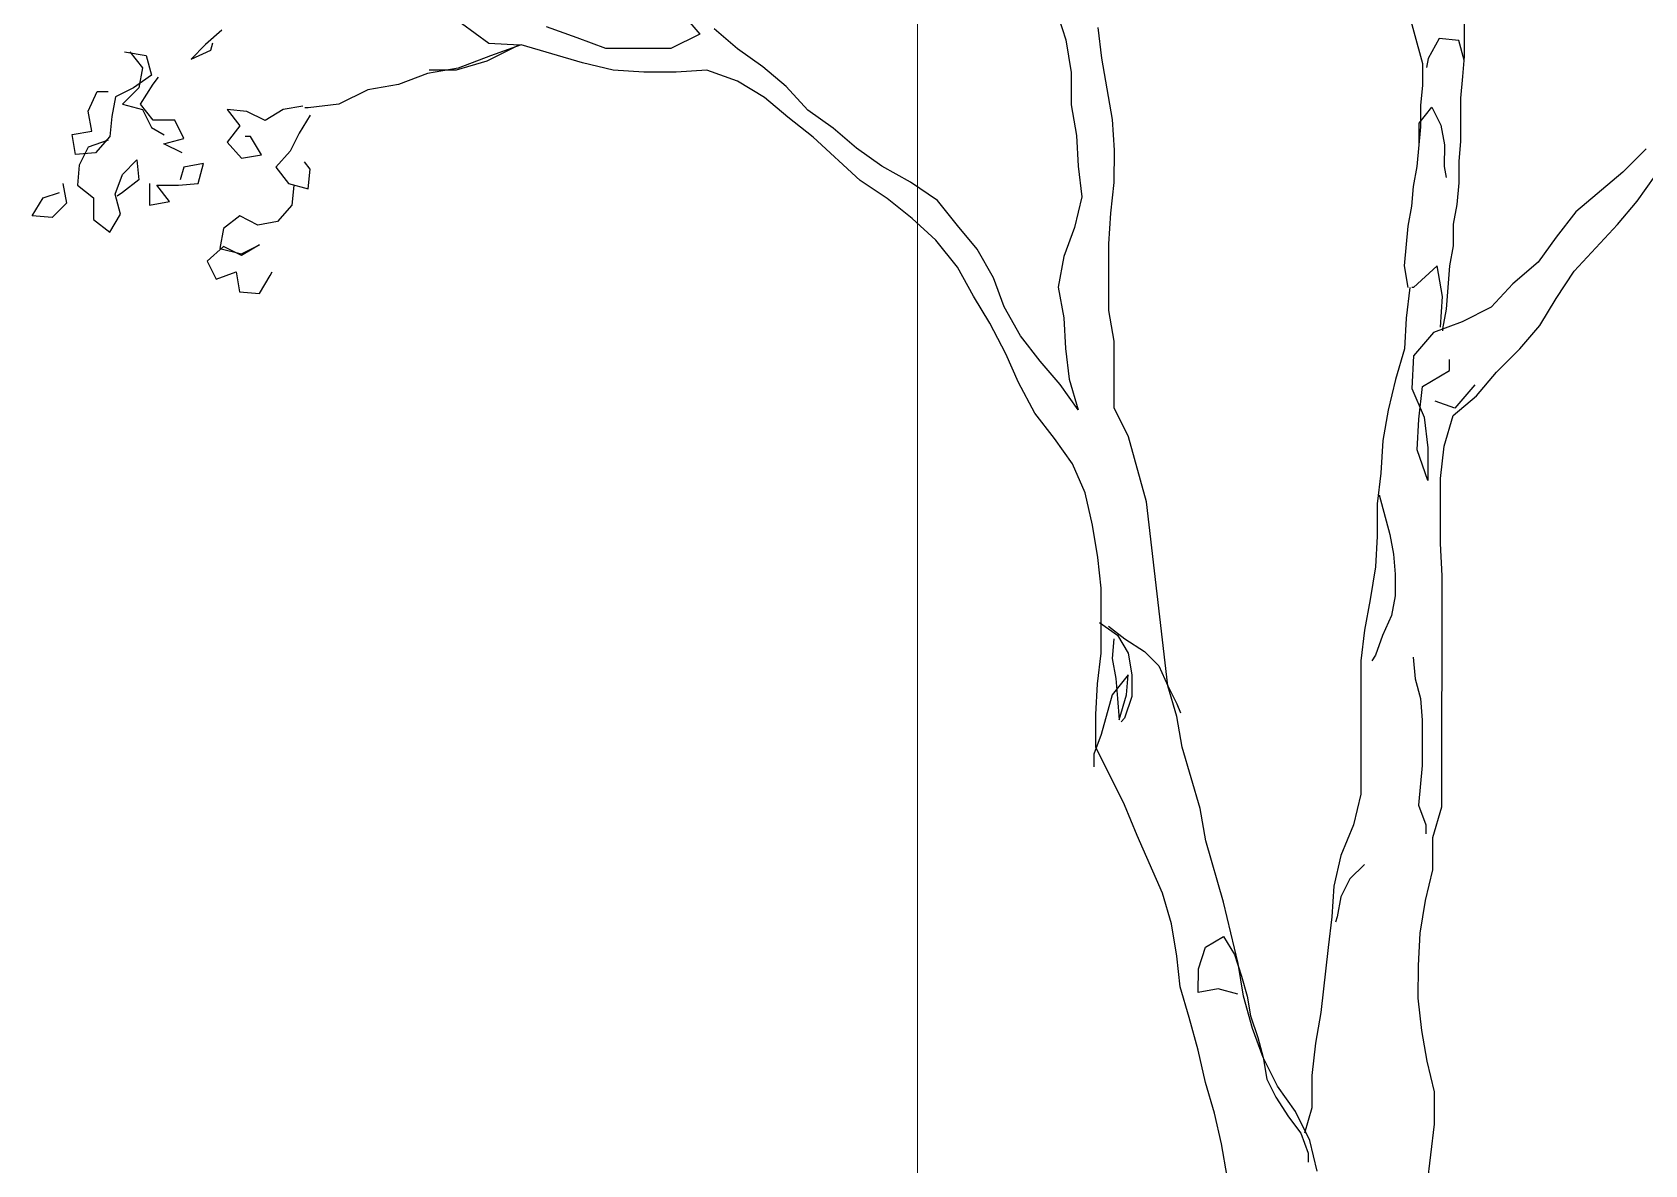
# Model space of a CAD drawing. Header units: millimetres. Extents: x 684983 to 685377, y 990360 to 990509.
# Drawn here: x 685187.269 to 685188.559, y 990422.218 to 990423.123 of the extents above; entities that cross this region are included whole.
import ezdxf

# ---------------------------------------------------------------- set-up
doc = ezdxf.new("R2010")
doc.units = ezdxf.units.MM
doc.layers.add('grid', color=8, linetype='Continuous', lineweight=9)
doc.layers.add('TEAK', color=7, linetype='Continuous')

# ---------------------------------------------------------------- blocks, each defined once
blk = doc.blocks.new('A$C25655A80')
at = {"color": 62}
for p, q in [((-0.39502, 1.12989), (-0.3835, 1.11642)), ((0.00197, 1.10069), (-0.00665, 1.13242)), ((-0.63824, 1.11858), (-0.6469, 1.1109)), ((-0.51039, 1.12231), (-0.49598, 1.11172)), ((-0.44887, 1.11456), (-0.46521, 1.12034)), ((-0.6469, 1.1109), (-0.6546, 1.10321)), ((-0.64402, 1.10801), (-0.64305, 1.11185)), ((-0.47963, 1.11074), (-0.49695, 1.10211)), ((-0.49598, 1.11172), (-0.47963, 1.11074)), ((-0.43349, 1.10878), (-0.44887, 1.11456)), ((-0.3835, 1.11642), (-0.39889, 1.10875)), ((0.01063, 1.11414), (0.00486, 1.10357)), ((0.02121, 1.11317), (0.01063, 1.11414)), ((0.02408, 1.10259), (0.02121, 1.11317)), ((-0.69016, 1.10709), (-0.67863, 1.10516)), ((-0.68728, 1.10709), (-0.68056, 1.09843)), ((-0.67863, 1.10516), (-0.67575, 1.09458)), ((-0.6546, 1.10321), (-0.64402, 1.10801)), ((-0.49695, 1.10211), (-0.51329, 1.09732)), ((-0.39889, 1.10875), (-0.43349, 1.10878)), ((0.00196, 1.08915), (0.00197, 1.10069)), ((0.00486, 1.10357), (0.00389, 1.09876)), ((-0.67575, 1.09458), (-0.68537, 1.08786)), ((-0.68056, 1.09843), (-0.68249, 1.08786)), ((-0.6748, 1.08977), (-0.67191, 1.09362)), ((-0.51329, 1.09732), (-0.52771, 1.09733)), ((-0.70942, 1.07539), (-0.7046, 1.08595)), ((-0.7046, 1.08595), (-0.69883, 1.08595)), ((-0.68537, 1.08786), (-0.69499, 1.08306)), ((-0.68249, 1.08786), (-0.69115, 1.07921)), ((-0.68154, 1.0792), (-0.6748, 1.08977)), ((0.00099, 1.07858), (0.00196, 1.08915)), ((-0.7075, 1.06481), (-0.70942, 1.07539)), ((-0.69499, 1.08306), (-0.69692, 1.07249)), ((-0.69115, 1.07921), (-0.68058, 1.07632)), ((-0.67482, 1.07055), (-0.68154, 1.0792)), ((-0.68058, 1.07632), (-0.67578, 1.0667)), ((-0.6354, 1.07628), (-0.62868, 1.06762)), ((-0.62482, 1.07531), (-0.6354, 1.07628)), ((-0.61521, 1.07049), (-0.62482, 1.07531)), ((-0.6056, 1.07625), (-0.61521, 1.07049)), ((-0.59502, 1.07816), (-0.6056, 1.07625)), ((0.00002, 1.06897), (0.00675, 1.07761)), ((0.00098, 1.06704), (0.00099, 1.07858)), ((0.00675, 1.07761), (0.01155, 1.068)), ((-0.69692, 1.07249), (-0.69789, 1.06192)), ((-0.67578, 1.0667), (-0.66905, 1.06285)), ((-0.66328, 1.07054), (-0.67482, 1.07055)), ((-0.65848, 1.06092), (-0.66328, 1.07054)), ((-0.62868, 1.06762), (-0.63541, 1.05898)), ((-0.59118, 1.07335), (-0.59696, 1.06375)), ((-0.00097, 1.0459), (0.00098, 1.06704)), ((0.00001, 1.05743), (0.00002, 1.06897)), ((0.01155, 1.068), (0.01346, 1.05742)), ((-0.71808, 1.0629), (-0.7075, 1.06481)), ((-0.71617, 1.05232), (-0.71808, 1.0629)), ((-0.69886, 1.05999), (-0.70944, 1.05616)), ((-0.69789, 1.06192), (-0.70559, 1.05327)), ((-0.66906, 1.05804), (-0.65848, 1.06092)), ((-0.65945, 1.05323), (-0.66906, 1.05804)), ((-0.63541, 1.05898), (-0.62773, 1.05032)), ((-0.62291, 1.06185), (-0.6258, 1.06185)), ((-0.61715, 1.05223), (-0.62291, 1.06185)), ((-0.59696, 1.06375), (-0.60177, 1.05414)), ((0.01346, 1.05742), (0.01345, 1.04588)), ((-0.70559, 1.05327), (-0.71617, 1.05232)), ((-0.70944, 1.05616), (-0.71425, 1.04655)), ((-0.69118, 1.04172), (-0.68349, 1.04941)), ((-0.68349, 1.04941), (-0.68253, 1.03883)), ((-0.62773, 1.05032), (-0.61715, 1.05223)), ((-0.60177, 1.05414), (-0.60947, 1.04549)), ((-0.71425, 1.04655), (-0.71522, 1.03598)), ((-0.69504, 1.03115), (-0.69118, 1.04172)), ((-0.6585, 1.04554), (-0.66042, 1.03881)), ((-0.64792, 1.04745), (-0.6585, 1.04554)), ((-0.65081, 1.03688), (-0.64792, 1.04745)), ((-0.60947, 1.04549), (-0.60275, 1.03684)), ((-0.59121, 1.04452), (-0.59409, 1.04836)), ((-0.59218, 1.03394), (-0.59121, 1.04452)), ((-0.0029, 1.03532), (-0.00097, 1.0459)), ((0.01345, 1.04588), (0.01441, 1.04012)), ((-0.73349, 1.02926), (-0.72484, 1.03214)), ((-0.72291, 1.03695), (-0.721, 1.02637)), ((-0.71522, 1.03598), (-0.70658, 1.02924)), ((-0.69119, 1.03211), (-0.69408, 1.03019)), ((-0.68253, 1.03883), (-0.69119, 1.03211)), ((-0.67677, 1.0369), (-0.67678, 1.02537)), ((-0.67292, 1.03594), (-0.66139, 1.03593)), ((-0.6662, 1.02728), (-0.67292, 1.03594)), ((-0.66139, 1.03593), (-0.65081, 1.03688)), ((-0.60275, 1.03684), (-0.59218, 1.03394)), ((-0.59987, 1.03587), (-0.60084, 1.0253)), ((-0.00387, 1.02475), (-0.0029, 1.03532)), ((-0.73927, 1.01966), (-0.73349, 1.02926)), ((-0.721, 1.02637), (-0.7287, 1.01869)), ((-0.70658, 1.02924), (-0.70659, 1.0177)), ((-0.69216, 1.02058), (-0.69504, 1.03115)), ((-0.67678, 1.02537), (-0.6662, 1.02728)), ((-0.60084, 1.0253), (-0.60853, 1.01665)), ((-0.0058, 1.01418), (-0.00387, 1.02475)), ((-0.7287, 1.01869), (-0.73927, 1.01966)), ((-0.70659, 1.0177), (-0.69794, 1.01097)), ((-0.69794, 1.01097), (-0.69216, 1.02058)), ((-0.62872, 1.01956), (-0.63738, 1.01283)), ((-0.61911, 1.01474), (-0.62872, 1.01956)), ((-0.60853, 1.01665), (-0.61911, 1.01474)), ((-0.63738, 1.01283), (-0.63931, 1.00226)), ((-0.00774, 0.99303), (-0.0058, 1.01418)), ((-0.63739, 1.00322), (-0.64604, 0.99554)), ((-0.63931, 1.00226), (-0.62778, 0.99937)), ((-0.62778, 0.99841), (-0.63739, 1.00322)), ((-0.61816, 1.00417), (-0.62778, 0.99841)), ((-0.62778, 0.99937), (-0.61816, 1.00417)), ((-0.64604, 0.99554), (-0.64125, 0.98592)), ((-0.64125, 0.98592), (-0.63067, 0.98976)), ((-0.63067, 0.98976), (-0.62876, 0.97918)), ((-0.61241, 0.98782), (-0.61144, 0.98974)), ((-0.00583, 0.98149), (-0.00774, 0.99303)), ((-0.61818, 0.97821), (-0.61241, 0.98782)), ((-0.62876, 0.97918), (-0.61818, 0.97821))]:
    blk.add_line(p, q, dxfattribs=at)
for p, q in [((-0.19411, 1.13163), (-0.18836, 1.11336)), ((0.0241, 1.12855), (0.02408, 1.10451)), ((-0.36332, 1.10871), (-0.37581, 1.1193)), ((-0.16914, 1.10373), (-0.17105, 1.12007)), ((-0.47867, 1.11074), (-0.49502, 1.10499)), ((-0.446, 1.1011), (-0.47867, 1.11074)), ((-0.18836, 1.11336), (-0.18549, 1.09605)), ((-0.49502, 1.10499), (-0.51233, 1.09828)), ((-0.42966, 1.09724), (-0.446, 1.1011)), ((-0.34987, 1.09909), (-0.36332, 1.10871)), ((-0.1634, 1.07104), (-0.16914, 1.10373)), ((0.02408, 1.10451), (0.02311, 1.09394)), ((-0.52867, 1.09541), (-0.54406, 1.08965)), ((-0.51233, 1.09828), (-0.52867, 1.09541)), ((-0.41332, 1.09626), (-0.42966, 1.09724)), ((-0.39601, 1.09625), (-0.41332, 1.09626)), ((-0.37967, 1.09719), (-0.39601, 1.09625)), ((-0.36333, 1.09141), (-0.37967, 1.09719)), ((-0.33738, 1.0885), (-0.34987, 1.09909)), ((-0.18549, 1.09605), (-0.18551, 1.07875)), ((0.02311, 1.09394), (0.02214, 1.08241)), ((-0.56041, 1.08678), (-0.57579, 1.07911)), ((-0.54406, 1.08965), (-0.56041, 1.08678)), ((-0.34892, 1.08275), (-0.36333, 1.09141)), ((-0.32586, 1.076), (-0.33738, 1.0885)), ((-0.59214, 1.0772), (-0.59406, 1.0772)), ((-0.57579, 1.07911), (-0.59214, 1.0772)), ((-0.33644, 1.07216), (-0.34892, 1.08275)), ((-0.31241, 1.06637), (-0.32586, 1.076)), ((-0.18551, 1.07875), (-0.18264, 1.06241)), ((0.02214, 1.08241), (0.02212, 1.05933)), ((-0.32299, 1.06157), (-0.33644, 1.07216)), ((-0.29992, 1.05578), (-0.31241, 1.06637)), ((-0.16246, 1.0547), (-0.1634, 1.07104)), ((-0.29801, 1.03848), (-0.32299, 1.06157)), ((-0.18264, 1.06241), (-0.18169, 1.04606)), ((0.02212, 1.05933), (0.02115, 1.04876)), ((-0.28647, 1.04616), (-0.29992, 1.05578)), ((-0.16247, 1.03739), (-0.16246, 1.0547)), ((0.02115, 1.04876), (0.02114, 1.03723)), ((0.12113, 1.0554), (0.10862, 1.04291)), ((-0.2711, 1.03749), (-0.28647, 1.04616)), ((-0.18169, 1.04606), (-0.17978, 1.02972)), ((0.10862, 1.04291), (0.08361, 1.02179)), ((0.1163, 1.02753), (0.12592, 1.04097)), ((-0.2836, 1.02885), (-0.29801, 1.03848)), ((-0.25669, 1.02787), (-0.2711, 1.03749)), ((-0.16441, 1.02105), (-0.16247, 1.03739)), ((0.02114, 1.03723), (0.02016, 1.02569)), ((-0.27016, 1.01827), (-0.2836, 1.02885)), ((-0.24613, 1.0144), (-0.25669, 1.02787)), ((-0.17978, 1.02972), (-0.18364, 1.01338)), ((0.02016, 1.02569), (0.01823, 1.01512)), ((0.10571, 1.01504), (0.1163, 1.02753)), ((-0.25767, 1.00672), (-0.27016, 1.01827)), ((-0.23556, 1.00189), (-0.24613, 1.0144)), ((-0.16539, 1.00471), (-0.16441, 1.02105)), ((0.01823, 1.01512), (0.01822, 1.00358)), ((0.08361, 1.02179), (0.07302, 1.00834)), ((0.08262, 0.99007), (0.10571, 1.01504)), ((-0.24615, 0.99229), (-0.25767, 1.00672)), ((-0.18364, 1.01338), (-0.18942, 0.998)), ((0.07302, 1.00834), (0.0634, 0.99489)), ((-0.22693, 0.9865), (-0.23556, 1.00189)), ((-0.18942, 0.998), (-0.19232, 0.98167)), ((-0.16542, 0.96914), (-0.16539, 1.00471)), ((0.01822, 1.00358), (0.01629, 0.99301)), ((-0.23751, 0.9769), (-0.24615, 0.99229)), ((0.00956, 0.99302), (-0.00295, 0.98149)), ((0.01243, 0.97667), (0.00956, 0.99302)), ((0.01629, 0.99301), (0.01435, 0.96994)), ((0.0634, 0.99489), (0.04993, 0.98337)), ((0.07299, 0.97565), (0.08262, 0.99007)), ((-0.22117, 0.97112), (-0.22693, 0.9865)), ((-0.19232, 0.98167), (-0.18945, 0.96532)), ((-0.00487, 0.98149), (-0.00681, 0.96515)), ((-0.00295, 0.98149), (-0.00391, 0.98149)), ((0.04993, 0.98337), (0.03838, 0.97088)), ((-0.22887, 0.96247), (-0.23751, 0.9769)), ((0.01145, 0.96033), (0.01243, 0.97667)), ((0.06433, 0.96124), (0.07299, 0.97565)), ((-0.21253, 0.95573), (-0.22117, 0.97112)), ((-0.18945, 0.96532), (-0.18851, 0.94898)), ((-0.16255, 0.9528), (-0.16542, 0.96914)), ((-0.00681, 0.96515), (-0.00778, 0.94881)), ((0.02299, 0.9632), (0.00761, 0.95745)), ((0.01435, 0.96994), (0.01241, 0.95937)), ((0.03838, 0.97088), (0.02299, 0.9632)), ((-0.22023, 0.94612), (-0.22887, 0.96247)), ((-0.20197, 0.94226), (-0.21253, 0.95573)), ((0.00761, 0.95745), (-0.00298, 0.94496)), ((0.01241, 0.95937), (0.01241, 0.95841)), ((0.05374, 0.94876), (0.06433, 0.96124)), ((-0.21352, 0.93074), (-0.22023, 0.94612)), ((-0.18851, 0.94898), (-0.1866, 0.93263)), ((-0.16258, 0.91723), (-0.16255, 0.9528)), ((-0.00778, 0.94881), (-0.0126, 0.93247)), ((0.04123, 0.93627), (0.05374, 0.94876)), ((-0.19141, 0.92975), (-0.20197, 0.94226)), ((-0.00298, 0.94496), (-0.00396, 0.92766)), ((0.00181, 0.92862), (0.01624, 0.93725)), ((0.01624, 0.93725), (0.01624, 0.94302)), ((-0.20488, 0.91439), (-0.21352, 0.93074)), ((-0.18181, 0.91629), (-0.19141, 0.92975)), ((-0.1866, 0.93263), (-0.18181, 0.91629)), ((-0.0126, 0.93247), (-0.01646, 0.91614)), ((-0.00013, 0.91131), (0.00181, 0.92862)), ((0.02969, 0.92955), (0.0191, 0.91706)), ((0.03065, 0.92378), (0.04123, 0.93627)), ((-0.00396, 0.92766), (0.00276, 0.91227)), ((0.0191, 0.91706), (0.00853, 0.92092)), ((0.01814, 0.91322), (0.03065, 0.92378)), ((-0.19432, 0.90092), (-0.20488, 0.91439)), ((-0.15491, 0.90184), (-0.16258, 0.91723)), ((-0.01646, 0.91614), (-0.01936, 0.8998)), ((-0.0011, 0.89497), (-0.00013, 0.91131)), ((0.00276, 0.91227), (0.00467, 0.89593)), ((0.01332, 0.89688), (0.01814, 0.91322)), ((-0.18472, 0.88745), (-0.19432, 0.90092)), ((-0.14532, 0.86723), (-0.15491, 0.90184)), ((-0.01936, 0.8998), (-0.02034, 0.88249)), ((0.00465, 0.87863), (-0.0011, 0.89497)), ((0.00467, 0.89593), (0.00465, 0.87863)), ((0.01138, 0.87958), (0.01332, 0.89688)), ((-0.178, 0.87206), (-0.18472, 0.88745)), ((-0.02034, 0.88249), (-0.02228, 0.86615)), ((0.01135, 0.84497), (0.01138, 0.87958)), ((-0.17417, 0.85476), (-0.178, 0.87206)), ((-0.02131, 0.87096), (-0.01556, 0.84981)), ((-0.13388, 0.76916), (-0.14532, 0.86723)), ((-0.02228, 0.86615), (-0.02229, 0.84885)), ((-0.17131, 0.83745), (-0.17417, 0.85476)), ((-0.02229, 0.84885), (-0.02327, 0.83251)), ((-0.01556, 0.84981), (-0.01365, 0.83923)), ((0.01229, 0.82767), (0.01135, 0.84497)), ((-0.1694, 0.82111), (-0.17131, 0.83745)), ((-0.01365, 0.83923), (-0.0127, 0.82865)), ((-0.02327, 0.83251), (-0.02617, 0.81521)), ((-0.0127, 0.82865), (-0.01271, 0.81712)), ((0.01218, 0.70462), (0.01229, 0.82767)), ((-0.16943, 0.7865), (-0.1694, 0.82111)), ((-0.01271, 0.81712), (-0.01464, 0.80655)), ((-0.02617, 0.81521), (-0.02907, 0.79887)), ((-0.17038, 0.80284), (-0.16077, 0.79611)), ((-0.16557, 0.80092), (-0.15693, 0.79418)), ((-0.01464, 0.80655), (-0.01946, 0.79598)), ((-0.16269, 0.79418), (-0.16367, 0.78361)), ((-0.16077, 0.79611), (-0.15501, 0.78649)), ((-0.15693, 0.79418), (-0.14636, 0.78744)), ((-0.02907, 0.79887), (-0.03101, 0.78253)), ((-0.01946, 0.79598), (-0.02331, 0.78541)), ((-0.17137, 0.77016), (-0.16943, 0.7865)), ((-0.16367, 0.78361), (-0.16175, 0.77303)), ((-0.15501, 0.78649), (-0.1531, 0.77495)), ((-0.14636, 0.78744), (-0.13868, 0.77974)), ((-0.03101, 0.78253), (-0.03107, 0.71139)), ((-0.02331, 0.78541), (-0.02524, 0.78252)), ((-0.00313, 0.78443), (-0.00218, 0.77289)), ((-0.15502, 0.77495), (-0.16368, 0.76438)), ((-0.15599, 0.76438), (-0.15502, 0.77495)), ((-0.1531, 0.77495), (-0.15311, 0.76341)), ((-0.13868, 0.77974), (-0.13388, 0.76916)), ((-0.17234, 0.75382), (-0.17137, 0.77016)), ((-0.16175, 0.77303), (-0.1608, 0.76246)), ((-0.12909, 0.75282), (-0.13388, 0.76916)), ((-0.13388, 0.76916), (-0.12908, 0.75955)), ((-0.00218, 0.77289), (0.0007, 0.76231)), ((-0.16368, 0.76438), (-0.16947, 0.74324)), ((-0.1608, 0.76246), (-0.15985, 0.75092)), ((-0.15985, 0.75092), (-0.15599, 0.76438)), ((-0.15311, 0.76341), (-0.15697, 0.75188)), ((-0.12908, 0.75955), (-0.12716, 0.75474)), ((0.0007, 0.76231), (0.00165, 0.75078)), ((-0.17236, 0.73652), (-0.17234, 0.75382)), ((-0.15697, 0.75188), (-0.15889, 0.74996)), ((-0.12622, 0.73647), (-0.12909, 0.75282)), ((0.00165, 0.75078), (0.00163, 0.72674)), ((-0.16947, 0.74324), (-0.17333, 0.73267)), ((-0.17333, 0.73267), (-0.17333, 0.72594)), ((-0.15701, 0.70574), (-0.17236, 0.73652)), ((-0.11663, 0.70378), (-0.12622, 0.73647)), ((0.00163, 0.72674), (-0.00032, 0.7056)), ((-0.15029, 0.68939), (-0.15701, 0.70574)), ((-0.03107, 0.71139), (-0.03493, 0.69505)), ((-0.00032, 0.7056), (0.00352, 0.69502)), ((-0.11377, 0.68647), (-0.11663, 0.70378)), ((0.00736, 0.68829), (0.01218, 0.70462)), ((-0.13686, 0.65862), (-0.15029, 0.68939)), ((-0.03493, 0.69505), (-0.04168, 0.67872)), ((0.00352, 0.69502), (0.00352, 0.69021)), ((0.00734, 0.67098), (0.00736, 0.68829)), ((-0.10418, 0.65378), (-0.11377, 0.68647)), ((-0.04168, 0.67872), (-0.04554, 0.66238)), ((-0.02918, 0.6739), (-0.03688, 0.66622)), ((0.00348, 0.65464), (0.00734, 0.67098)), ((-0.04554, 0.66238), (-0.04651, 0.64604)), ((-0.03688, 0.66622), (-0.0417, 0.65661)), ((-0.13207, 0.64227), (-0.13686, 0.65862)), ((-0.09652, 0.62109), (-0.10418, 0.65378)), ((-0.0417, 0.65661), (-0.04363, 0.64603)), ((0.00058, 0.63734), (0.00348, 0.65464)), ((-0.04651, 0.64604), (-0.04845, 0.6297)), ((-0.04363, 0.64603), (-0.04459, 0.64315)), ((-0.1292, 0.62496), (-0.13207, 0.64227)), ((-0.00039, 0.62004), (0.00058, 0.63734)), ((-0.11767, 0.61822), (-0.11382, 0.62976)), ((-0.11382, 0.62976), (-0.1042, 0.63552)), ((-0.1042, 0.63552), (-0.09844, 0.6259)), ((-0.04845, 0.6297), (-0.05233, 0.59509)), ((-0.1273, 0.60862), (-0.1292, 0.62496)), ((-0.09844, 0.6259), (-0.09461, 0.61436)), ((-0.09365, 0.60378), (-0.09652, 0.62109)), ((-0.00041, 0.60274), (-0.00039, 0.62004)), ((-0.11769, 0.60573), (-0.11767, 0.61822)), ((-0.09461, 0.61436), (-0.09173, 0.60378)), ((-0.1225, 0.59227), (-0.1273, 0.60862)), ((-0.10711, 0.60764), (-0.11769, 0.60573)), ((-0.09654, 0.60475), (-0.10711, 0.60764)), ((-0.08886, 0.58648), (-0.09365, 0.60378)), ((-0.09173, 0.60378), (-0.08982, 0.59321)), ((0.0015, 0.58543), (-0.00041, 0.60274)), ((-0.08982, 0.59321), (-0.08598, 0.58167)), ((-0.05233, 0.59509), (-0.05523, 0.57875)), ((-0.11771, 0.57497), (-0.1225, 0.59227)), ((-0.08311, 0.57109), (-0.08886, 0.58648)), ((0.00437, 0.56909), (0.0015, 0.58543)), ((-0.08598, 0.58167), (-0.08311, 0.57109)), ((-0.05523, 0.57875), (-0.05716, 0.56145)), ((-0.11388, 0.55766), (-0.11771, 0.57497)), ((-0.07543, 0.5557), (-0.08311, 0.57109)), ((-0.08311, 0.57109), (-0.0812, 0.55955)), ((0.0082, 0.55274), (0.00437, 0.56909)), ((-0.0812, 0.55955), (-0.0764, 0.54993)), ((-0.05716, 0.56145), (-0.05718, 0.54415)), ((-0.10909, 0.54131), (-0.11388, 0.55766)), ((-0.06583, 0.54223), (-0.07543, 0.5557)), ((0.00818, 0.53544), (0.0082, 0.55274)), ((-0.0764, 0.54993), (-0.06968, 0.53935)), ((-0.05816, 0.52685), (-0.06583, 0.54223)), ((-0.05718, 0.54415), (-0.06104, 0.53069)), ((-0.10526, 0.52497), (-0.10909, 0.54131)), ((-0.06968, 0.53935), (-0.06296, 0.5307)), ((0.00431, 0.50276), (0.00818, 0.53544)), ((-0.10239, 0.50766), (-0.10526, 0.52497)), ((-0.06296, 0.5307), (-0.05912, 0.52012)), ((-0.05433, 0.5105), (-0.05816, 0.52685)), ((-0.05912, 0.52012), (-0.05913, 0.51531))]:
    blk.add_line(p, q)
blk = doc.blocks.new('TR')
blk.add_blockref('A$C25655A80', (0.01921, 0.01485, 1.34531))

msp = doc.modelspace()

# ---------------------------------------------------------------- linework, layer by layer
at = {"layer": 'grid'}
msp.add_line((685187.9771, 990509.1548), (685187.9771, 990370.8996), dxfattribs=at)

# ---------------------------------------------------------------- block references
at = {"layer": 'TEAK', "xscale": 1.5, "yscale": 1.5, "zscale": 1.5}
msp.add_blockref('TR', (685188.3495, 990421.425, 97.8), dxfattribs=at)

doc.saveas('drawing.dxf')
